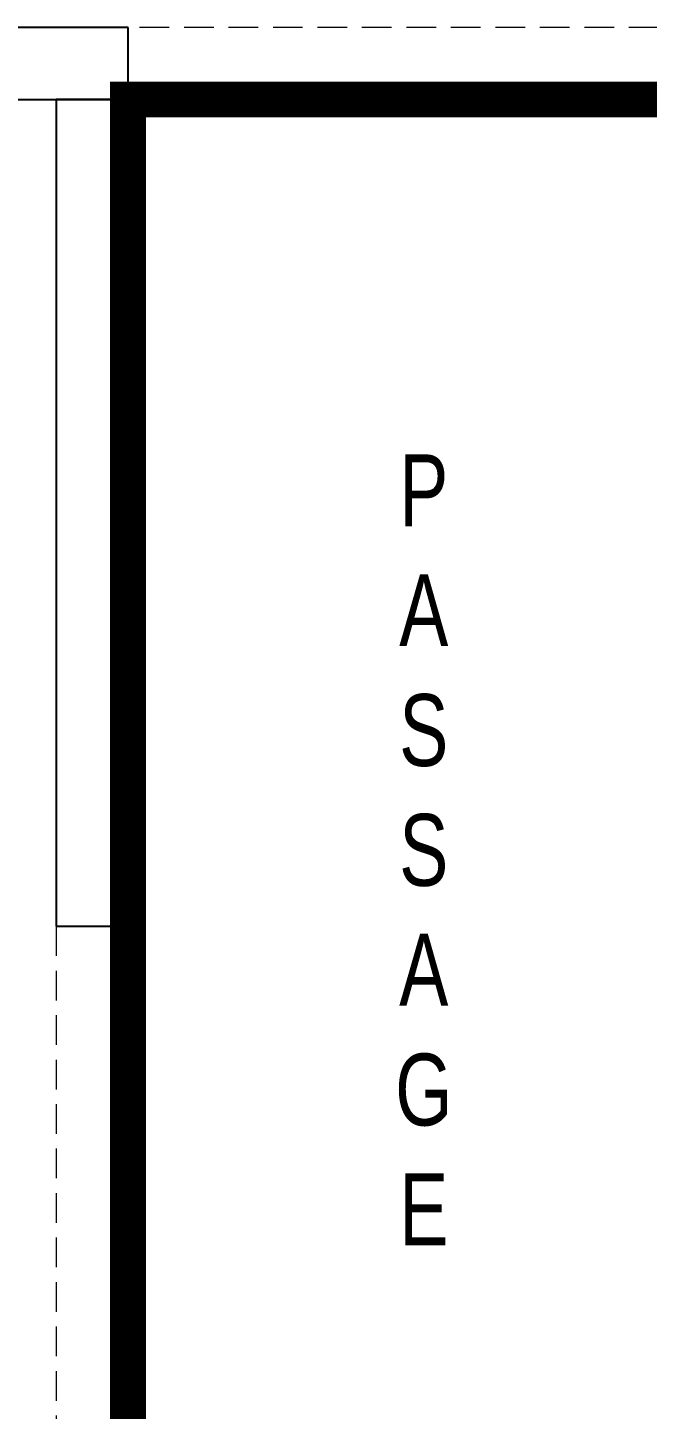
# Model space of a CAD drawing. Header units: feet. Extents: x 3051934 to 3057192, y -6064075 to -6046138.
# Drawn here: x 3053648 to 3054510, y -6052024 to -6050102 of the extents above; entities that cross this region are included whole.
import ezdxf

# ---------------------------------------------------------------- set-up
doc = ezdxf.new("R2010")
doc.units = ezdxf.units.FT
doc.header["$LTSCALE"] = 33
doc.header["$MEASUREMENT"] = 0
doc.linetypes.add('a_p6_plan_L18$0$HIDDEN', pattern=[0.375, 0.25, -0.125])
doc.linetypes.add('ACAD_ISO03W100', pattern=[30, 12, -18])
for name, color, linetype, lineweight in [('LENS-CURTAIN', 5, 'a_p6_plan_L18$0$HIDDEN', 9), ('LENS-PARTITION', 21, 'Continuous', 25), ('LENS_TEXT', 31, 'Continuous', 5), ('LK-TILES FINISH', 251, 'Continuous', 5)]:
    doc.layers.add(name, color=color, linetype=linetype, lineweight=lineweight)
doc.styles.get("Standard").update_dxf_attribs({"font": 'GILC____.TTF'})

msp = doc.modelspace()

# ---------------------------------------------------------------- linework, layer by layer
at = {"layer": 'LENS-CURTAIN', "ltscale": 5}
for points in [[(3053787.774230649, -6050202.249411788), (3054587.34594534, -6050202.249411788), (3054587.34594534, -6050102.249411788), (3053787.774230649, -6050102.249411788)], [(3053687.774230649, -6052102.249411789), (3053787.774230649, -6052102.249411789), (3053787.774230649, -6051352.249411788), (3053687.774230649, -6051352.249411788)]]:
    msp.add_lwpolyline(points, close=True, dxfattribs=at)
at = {"layer": 'LENS-PARTITION'}
for points in [[(3053787.774230649, -6050102.249411789), (3052187.774230648, -6050102.249411789), (3052187.774230648, -6050202.249411788), (3053787.774230649, -6050202.249411788)], [(3053687.774230649, -6051352.249411788), (3053787.774230649, -6051352.249411788), (3053787.774230649, -6050202.249411788), (3053687.774230649, -6050202.249411788)]]:
    msp.add_lwpolyline(points, close=True, dxfattribs=at)
at = {"layer": 'LK-TILES FINISH', "color": 212, "linetype": 'ACAD_ISO03W100', "ltscale": 0.05, "const_width": 50}
msp.add_lwpolyline([(3054587.34594534, -6050952.249411789), (3054587.34594534, -6052252.249411789), (3053787.774230649, -6052252.249411789), (3053787.774230649, -6050202.249411788), (3054587.34594534, -6050202.249411788)], dxfattribs=at)

# ---------------------------------------------------------------- texts
at = {"layer": 'LENS_TEXT', "linetype": 'Continuous', "ltscale": 3, "insert": (3054198.888015747, -6051246.01894814), "char_height": 100, "attachment_point": 5}
msp.add_mtext_dynamic_manual_height_columns('{\\C0;P\\PA\\PS\\PS\\PA\\PG\\PE}', width=56.37790697674419, gutter_width=0.9999999999999992, heights=[0], dxfattribs=at)

doc.saveas('drawing.dxf')
